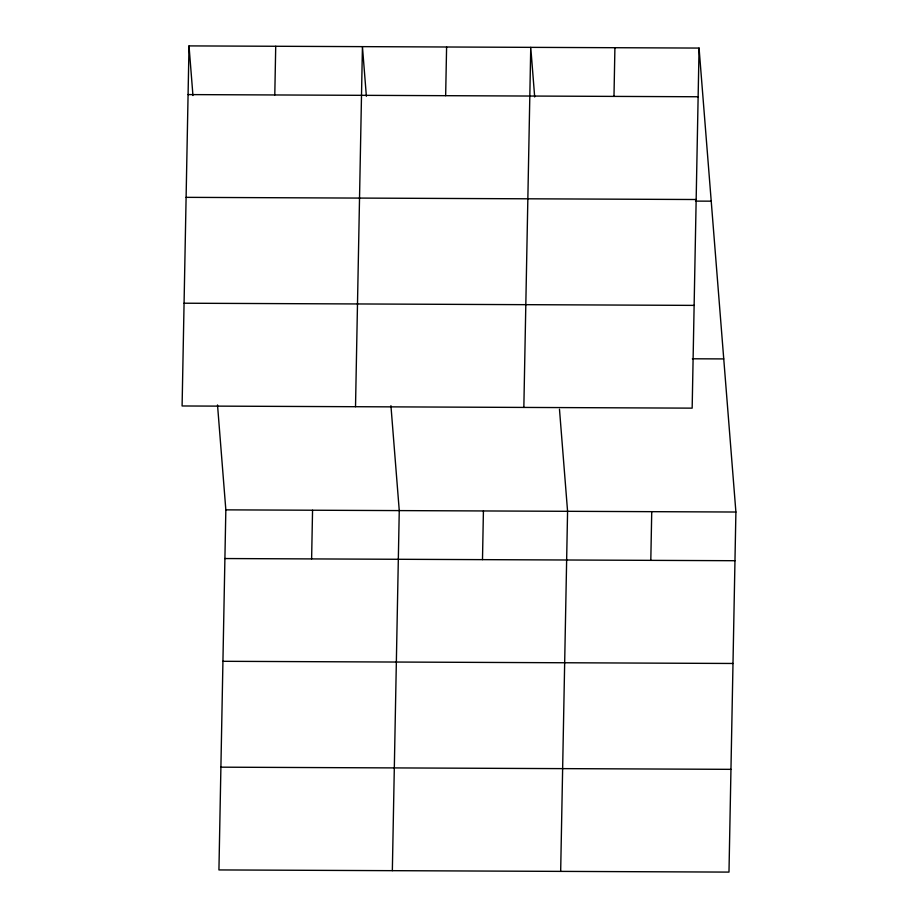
<?xml version="1.0" encoding="UTF-8"?>
<svg xmlns="http://www.w3.org/2000/svg" width="918" height="918" viewBox="0 0 918 918"><rect width="100%" height="100%" fill="white"/><g stroke="black" fill="none" stroke-linecap="round" stroke-linejoin="round"><path stroke-width="1.38" d="M189.016 45.9L182.097 405.974L692.161 408.143L699.068 48.069L189.016 45.9L192.952 95.518M217.52 404.953L225.839 509.857L218.932 869.931L728.984 872.1L735.903 512.026L699.068 48.069M274.792 94.956L275.721 46.267M311.615 558.913L312.556 510.224M355.518 406.708L362.438 46.634L366.374 96.252M392.342 870.666L399.261 510.592L390.93 405.687M445.655 95.679L446.596 46.99M482.489 559.636L483.419 510.947M523.845 407.431L530.753 47.357L534.689 96.975M560.668 871.389L567.576 511.315L559.475 409.244M613.981 96.401L614.911 47.713M650.805 560.359L651.734 511.67M188.075 94.588L698.139 96.757M186.113 197.347L696.165 199.516M695.534 201.111L711.22 201.168M184.07 303.215L694.134 305.384M692.367 358.789L723.751 358.915M225.839 509.857L735.903 512.026M224.91 558.546L734.962 560.714M222.936 661.304L732.989 663.473M220.905 767.173L730.957 769.341"/></g></svg>
